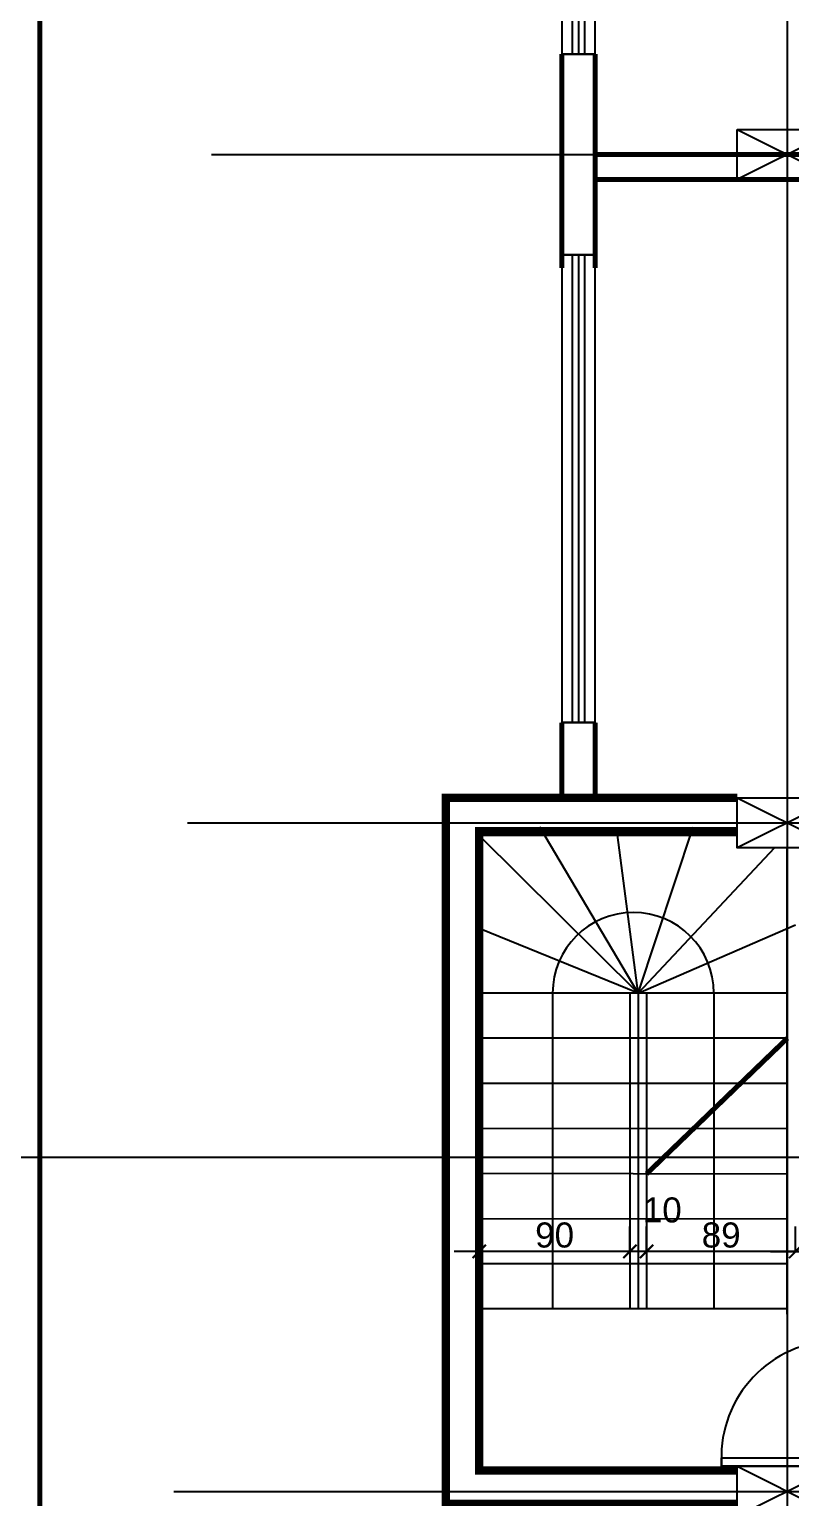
# Model space of a CAD drawing. Extents: x 250879 to 348495, y -51522 to -9360.
# Drawn here: x 320883 to 321339, y -42176 to -41297 of the extents above; entities that cross this region are included whole.
import ezdxf

# ---------------------------------------------------------------- set-up
doc = ezdxf.new("R2010")
doc.units = 0
doc.layers.get('0').update_dxf_attribs({"linetype": 'CONTINUOUS'})
doc.layers.get('DEFPOINTS').update_dxf_attribs({"color": 9, "linetype": 'CONTINUOUS'})
for name, color, linetype in [('AXIS', 1, 'CONTINUOUS'), ('COLUMN', 5, 'CONTINUOUS'), ('FURNITURE', 4, 'CONTINUOUS'), ('WALL', 7, 'CONTINUOUS'), ('WALL1', 2, 'CONTINUOUS')]:
    doc.layers.add(name, color=color, linetype=linetype)
doc.styles.get("Standard").update_dxf_attribs({"font": 'sanss___.ttf', "height": 15})
doc.dimstyles.new('STANDARD$0', dxfattribs={"dimscale": 0, "dimtxt": 12, "dimasz": 8, "dimexe": 15, "dimexo": 0.0625, "dimgap": 2, "dimtad": 1, "dimdec": 0, "dimzin": 0, "dimdsep": 46, "dimtxsty": 'Standard', "dimblk1": 'ARCHTICK', "dimblk2": 'ARCHTICK', "dimsah": 1, "dimcen": 0.09, "dimdle": 15, "dimclrd": 3, "dimclre": 3, "dimclrt": 3, "dimazin": 0, "dimtfac": 1, "dimtdec": 0, "dimtofl": 0, "dimtmove": 1, "dimatfit": 3, "dimldrblk": 'ARCHTICK', "dimfxl": 1.045499999999997, "dimfxlon": 1, "dimtolj": 1, "dimtzin": 0, "dimarcsym": 0})

# ---------------------------------------------------------------- blocks, each defined once
blk = doc.blocks.new('COLUMN')
at = {"layer": 'AXIS'}
for p, q in [((236924.6994773077, -9644.256519553426), (236984.6994773077, -9674.256519553426)), ((236984.6994773077, -9644.256519553426), (236924.6994773077, -9674.256519553426))]:
    blk.add_line(p, q, dxfattribs=at)
at = {"layer": 'COLUMN'}
blk.add_lwpolyline([(236924.6994773077, -9644.256519553426), (236984.6994773077, -9644.256519553426), (236984.6994773077, -9674.256519553426), (236924.6994773077, -9674.256519553426)], close=True, dxfattribs=at)
blk = doc.blocks.new('AXISG')
at = {"layer": 'AXIS'}
for p, q in [((305954.8837600994, -19949.16446858895), (305954.8837600994, -23524.12586554483)), ((305610.044087238, -21092.8329642961), (307936.9012656476, -21092.8329642961)), ((305595.8120795863, -21492.8329642961), (307936.9012656476, -21492.8329642961)), ((305587.5163161242, -21892.8329642961), (307936.9012656476, -21892.8329642961))]:
    blk.add_line(p, q, dxfattribs=at)
at = {"layer": 'WALL', "linetype": 'Continuous'}
for p in [(69000.18428279168, -11433.57644474268), (69000.18428279168, -11833.57644474268), (69000.18428279168, -12233.57644474268)]:
    blk.add_blockref('COLUMN', p, dxfattribs=at)
blk = doc.blocks.new('_ARCHTICK')
at = {"color": 0, "linetype": 'ByBlock', "const_width": 0.15}
blk.add_lwpolyline([(-0.5, -0.5), (0.5, 0.5)], dxfattribs=at)
blk = doc.blocks.new('*D1705')
at = {"layer": 'DEFPOINTS', "color": 0, "linetype": 'Continuous', "transparency": 16777216}
for p in [(321252.3429957086, -42028.42010538643), (321252.3429957086, -42028.42010538643), (321341.5585567294, -42028.42010538643)]:
    blk.add_point(p, dxfattribs=at)
at = {"layer": 'WALL', "color": 3, "linetype": 'Continuous', "lineweight": -2, "transparency": 16777216}
for p, q in [((321252.3429957086, -42028.42010538643), (321252.3429957086, -42013.42010538643)), ((321341.5585567294, -42028.42010538643), (321341.5585567294, -42013.42010538643)), ((321356.5585567294, -42028.42010538643), (321237.3429957086, -42028.42010538643))]:
    blk.add_line(p, q, dxfattribs=at)
at = {"layer": 'WALL', "color": 3, "linetype": 'Continuous', "lineweight": -2, "transparency": 16777216, "xscale": 8, "yscale": 8, "zscale": 8, "rotation": 180}
blk.add_blockref('_ARCHTICK', (321252.3429957086, -42028.42010538643), dxfattribs=at)
at = {"layer": 'WALL', "color": 3, "linetype": 'Continuous', "lineweight": -2, "transparency": 16777216, "xscale": 8, "yscale": 8, "zscale": 8}
blk.add_blockref('_ARCHTICK', (321341.5585567294, -42028.42010538643), dxfattribs=at)
at = {"layer": 'WALL', "color": 3, "linetype": 'Continuous', "transparency": 16777216, "insert": (321296.950776219, -42018.69376793787), "char_height": 15, "attachment_point": 5}
blk.add_mtext('\\A1;89', dxfattribs=at)
blk = doc.blocks.new('site77')
at = {"layer": 'WALL', "linetype": 'Continuous', "const_width": 3}
blk.add_lwpolyline([(159633.4182129309, -32835.69352747884), (157318.4182129309, -32835.69352747884), (157318.4182129309, -36546.69352747884), (159235.4182129309, -36546.69352747884)], dxfattribs=at)
blk = doc.blocks.new('*D1810')
at = {"layer": 'DEFPOINTS', "color": 0, "linetype": 'Continuous', "transparency": 16777216}
for p in [(321242.3429957086, -42028.42010538643), (321242.3429957086, -42028.42010538643), (321252.3429957086, -42028.42010538643)]:
    blk.add_point(p, dxfattribs=at)
at = {"layer": 'WALL', "color": 3, "linetype": 'Continuous', "lineweight": -2, "transparency": 16777216}
for p, q in [((321242.3429957086, -42028.42010538643), (321242.3429957086, -42013.42010538643)), ((321252.3429957086, -42028.42010538643), (321252.3429957086, -42013.42010538643)), ((321267.3429957086, -42028.42010538643), (321227.3429957086, -42028.42010538643))]:
    blk.add_line(p, q, dxfattribs=at)
at = {"layer": 'WALL', "color": 3, "linetype": 'Continuous', "lineweight": -2, "transparency": 16777216, "xscale": 8, "yscale": 8, "zscale": 8, "rotation": 180}
blk.add_blockref('_ARCHTICK', (321242.3429957086, -42028.42010538643), dxfattribs=at)
at = {"layer": 'WALL', "color": 3, "linetype": 'Continuous', "lineweight": -2, "transparency": 16777216, "xscale": 8, "yscale": 8, "zscale": 8}
blk.add_blockref('_ARCHTICK', (321252.3429957086, -42028.42010538643), dxfattribs=at)
at = {"layer": 'WALL', "color": 3, "linetype": 'Continuous', "transparency": 16777216, "insert": (321261.6966994124, -42003.70297267565), "char_height": 15, "attachment_point": 5}
blk.add_mtext('\\A1;10', dxfattribs=at)
blk = doc.blocks.new('*D1811')
at = {"layer": 'DEFPOINTS', "color": 0, "linetype": 'Continuous', "transparency": 16777216}
for p in [(321152.1274346879, -42027.67742379623), (321152.1274346879, -42028.42010538643), (321242.3429957086, -42028.42010538643)]:
    blk.add_point(p, dxfattribs=at)
at = {"layer": 'WALL', "color": 3, "linetype": 'Continuous', "lineweight": -2, "transparency": 16777216}
for p, q in [((321242.3429957086, -42028.42010538643), (321242.3429957086, -42013.42010538643)), ((321257.3429957086, -42028.42010538643), (321137.1274346879, -42028.42010538643)), ((321152.1274346879, -42027.73992379623), (321152.1274346879, -42043.42010538643))]:
    blk.add_line(p, q, dxfattribs=at)
at = {"layer": 'WALL', "color": 3, "linetype": 'Continuous', "lineweight": -2, "transparency": 16777216, "xscale": 8, "yscale": 8, "zscale": 8, "rotation": 180}
blk.add_blockref('_ARCHTICK', (321152.1274346879, -42028.42010538643), dxfattribs=at)
at = {"layer": 'WALL', "color": 3, "linetype": 'Continuous', "lineweight": -2, "transparency": 16777216, "xscale": 8, "yscale": 8, "zscale": 8}
blk.add_blockref('_ARCHTICK', (321242.3429957086, -42028.42010538643), dxfattribs=at)
at = {"layer": 'WALL', "color": 3, "linetype": 'Continuous', "transparency": 16777216, "insert": (321197.2352151982, -42018.69376793787), "char_height": 15, "attachment_point": 5}
blk.add_mtext('\\A1;90', dxfattribs=at)
blk = doc.blocks.new('*D1812')
at = {"layer": 'DEFPOINTS', "color": 0, "linetype": 'Continuous', "transparency": 16777216}
for p in [(321341.5585567294, -42028.42010538643), (321361.5585567294, -42028.42010538643), (321361.5585567294, -42028.42010538643)]:
    blk.add_point(p, dxfattribs=at)
at = {"layer": 'WALL', "color": 3, "linetype": 'Continuous', "lineweight": -2, "transparency": 16777216}
for p, q in [((321341.5585567294, -42028.42010538643), (321341.5585567294, -42013.42010538643)), ((321361.5585567294, -42028.42010538643), (321361.5585567294, -42013.42010538643)), ((321326.5585567294, -42028.42010538643), (321376.5585567294, -42028.42010538643)), ((321351.5585567294, -42028.42010538643), (321363.9122604331, -42055.81997455967)), ((321363.9122604331, -42055.81997455967), (321389.105676071, -42055.81997455967))]:
    blk.add_line(p, q, dxfattribs=at)
at = {"layer": 'WALL', "color": 3, "linetype": 'Continuous', "lineweight": -2, "transparency": 16777216, "xscale": 8, "yscale": 8, "zscale": 8, "rotation": 180}
blk.add_blockref('_ARCHTICK', (321341.5585567294, -42028.42010538643), dxfattribs=at)
at = {"layer": 'WALL', "color": 3, "linetype": 'Continuous', "lineweight": -2, "transparency": 16777216, "xscale": 8, "yscale": 8, "zscale": 8}
blk.add_blockref('_ARCHTICK', (321361.5585567294, -42028.42010538643), dxfattribs=at)
at = {"layer": 'WALL', "color": 3, "linetype": 'Continuous', "transparency": 16777216, "insert": (321376.508968252, -42046.09363711111), "char_height": 15, "attachment_point": 5}
blk.add_mtext('\\A1;20', dxfattribs=at)

msp = doc.modelspace()

# ---------------------------------------------------------------- linework, layer by layer
at = {"layer": 'AXIS'}
for p, q in [((321336.5585567295, -39780.65993761762), (321336.5585567295, -43803.29106769748)), ((321065.3084924848, -41371.99816644875), (321842.4783020116, -41371.99816644875)), ((321067.0047000535, -41771.99816644875), (323318.5760622777, -41771.99816644875)), ((285747.1742897407, -41972.08045958171), (334477.2230026638, -41972.08045958171)), ((319849.543677678, -41972.08045958171), (323901.2248864713, -41972.08045958171)), ((321012.4228818486, -42171.99816644875), (323318.5760622777, -42171.99816644875))]:
    msp.add_line(p, q, dxfattribs=at)
at = {"layer": 'FURNITURE', "ltscale": 3}
for p, q in [((321247.3429957086, -41873.85806941486), (321188.4182451076, -41774.49816644898)), ((321247.3429957086, -41873.85806941486), (321234.3429957086, -41774.49816644898)), ((321247.3429957086, -41873.85806941486), (321280.2677463096, -41774.49816644898)), ((321152.1274346879, -41779.49816644898), (321247.3429957086, -41873.85806941486)), ((321328.8519704223, -41786.99816644876), (321247.3429957086, -41873.85806941486)), ((321247.3429957086, -41873.85806941486), (321152.1274346879, -41835.12763798576)), ((321247.3429957086, -41873.85806941486), (321341.5585567294, -41833.02764363554)), ((321336.5585567294, -41873.85806941486), (321152.1274346879, -41873.85806941486)), ((321242.3429957086, -41873.85806941486), (321242.3429957086, -42062.85806941488)), ((321247.3429957086, -41873.85806941486), (321247.3429957087, -42062.85806941488)), ((321252.3429957086, -41873.85806941486), (321252.3429957086, -42062.85806941488)), ((321336.5585567294, -41900.85806941486), (321152.1274346879, -41900.85806941486)), ((321336.5585567294, -41927.85806941488), (321152.1274346879, -41927.85806941488)), ((321336.5585567294, -41955.09556379416), (321152.1274346879, -41954.86433803581)), ((321336.5585567294, -41982.09556379416), (321152.1274346879, -41981.86433803581)), ((321336.5585567294, -42009.09556379416), (321152.1274346879, -42008.86433803581)), ((321336.5585567294, -42035.85806941488), (321152.1274346879, -42035.85806941488)), ((321336.5585567294, -42062.85806941488), (321152.1274346879, -42062.85806941488))]:
    msp.add_line(p, q, dxfattribs=at)
for points in [[(321221.5585567303, -41031.9981664473), (321201.5585567303, -41031.99816644727), (321201.5585567298, -41311.99816644727), (321221.5585567298, -41311.9981664473)], [(321207.7296163306, -41311.99816644727), (321215.387497129, -41311.99816644729), (321215.3874971294, -41031.99816644729), (321207.7296163311, -41031.99816644727)], [(321221.5585567296, -41431.9981664473), (321201.5585567296, -41431.99816644727), (321201.5585567291, -41711.99816644727), (321221.5585567291, -41711.9981664473)], [(321207.7296163299, -41711.99816644727), (321215.3874971283, -41711.99816644729), (321215.3874971287, -41431.99816644729), (321207.7296163304, -41431.99816644727)]]:
    msp.add_lwpolyline(points, close=True, dxfattribs=at)
at = {"layer": 'FURNITURE', "linetype": 'Continuous', "flags": 128}
msp.add_lwpolyline([(321361.5585567294, -42156.99816644872), (321297.2532396588, -42156.99816644872), (321297.2532396588, -42151.99816644872), (321361.5585567294, -42151.99816644872), (321361.5585567294, -42156.99816644872)], dxfattribs=at)
at = {"layer": 'FURNITURE', "linetype": 'Continuous'}
msp.add_arc((321366.7235212128, -42151.57074698308), 69.6819696998372, 94.25077415069514, 184.467203097434, dxfattribs=at)
at = {"layer": 'WALL', "ltscale": 3}
msp.add_line((321246.5585567293, -41756.99816644875), (321336.5585567294, -41756.99816644875), dxfattribs=at)
at = {"layer": 'WALL', "linetype": 'Continuous'}
for p, q in [((321196.0529389475, -41873.85806941486), (321196.0529389475, -42062.85806941488)), ((321292.6330524698, -41873.85806941486), (321292.6330524698, -42062.85806941488))]:
    msp.add_line(p, q, dxfattribs=at)
at = {"layer": 'WALL', "linetype": 'Continuous', "const_width": 3}
for points in [[(321201.5585567297, -41371.99816644727), (321201.5585567298, -41311.99816644727), (321221.5585567298, -41311.9981664473), (321221.5585567297, -41371.9981664473), (321221.5585567296, -41431.9981664473), (321201.5585567296, -41431.99816644727), (321201.5585567297, -41371.99816644727)], [(321842.4783020116, -41371.99816644875), (321221.5585567294, -41371.99816644875)], [(321842.4783020116, -41386.99816644875), (321221.5585567294, -41386.99816644875)], [(321201.558556729, -41756.99816644875), (321201.5585567291, -41711.99816644727), (321221.5585567291, -41711.9981664473), (321221.558556729, -41756.99816644875)], [(321336.5585567294, -41900.85806941486), (321252.3429957086, -41981.98532158614)]]:
    msp.add_lwpolyline(points, dxfattribs=at)
at = {"layer": 'WALL', "linetype": 'Continuous'}
for points in [[(321221.5585567298, -41311.9981664473), (321201.5585567298, -41311.99816644727), (321201.5585567296, -41431.99816644727), (321221.5585567296, -41431.9981664473)], [(321201.5585567298, -41311.99816644727), (321221.5585567296, -41311.99816644727), (321221.5585567296, -41431.9981664473), (321201.5585567298, -41431.9981664473)], [(321201.5585567291, -41711.99816644727), (321221.558556729, -41711.99816644727), (321221.558556729, -41756.99816644875), (321201.5585567291, -41756.99816644875)]]:
    msp.add_lwpolyline(points, close=True, dxfattribs=at)
msp.add_lwpolyline([(321221.5585567291, -41756.99816644875), (321221.5585567291, -41711.9981664473), (321201.5585567291, -41711.99816644727), (321201.5585567291, -41756.99816644875)], dxfattribs=at)
at = {"layer": 'WALL', "linetype": 'Continuous', "ltscale": 3, "const_width": 5}
for points in [[(321306.5585567294, -41756.99816644875), (321132.1274346879, -41756.99816644875), (321132.1274346879, -42179.49816644875), (321306.5585567295, -42179.49816644875)], [(321306.5585567294, -41776.99816644875), (321152.1274346879, -41776.99816644875), (321152.1274346879, -42159.49816644875), (321306.5585567295, -42159.49816644875)]]:
    msp.add_lwpolyline(points, dxfattribs=at)
at = {"layer": 'WALL', "linetype": 'Continuous', "ltscale": 3}
for points in [[(321306.5585567294, -41779.49816644898), (321152.1274346879, -41779.49816644898), (321152.1274346879, -42159.49816644875), (321306.5585567295, -42159.49816644875)], [(321336.5585567294, -42065.87898159402), (321336.5585567294, -41786.99816644875)]]:
    msp.add_lwpolyline(points, dxfattribs=at)
at = {"layer": 'WALL', "linetype": 'Continuous'}
msp.add_arc((321244.3429957086, -41873.85806941486), 48.29005676117959, 0, 180, dxfattribs=at)
at = {"layer": 'WALL1'}
for p, q in [((321211.5585567303, -41031.99816644729), (321211.5585567298, -41311.99816644729)), ((321211.5585567296, -41431.99816644729), (321211.5585567291, -41711.99816644729))]:
    msp.add_line(p, q, dxfattribs=at)

# ---------------------------------------------------------------- block references
at = {"layer": 'WALL', "linetype": 'Continuous'}
for name, p in [('AXISG', (15381.67479663016, -20279.16520215265)), ('site77', (163570.7071539265, -7500.975466437412)), ('COLUMN', (84381.85907942173, -32112.74164689532)), ('COLUMN', (84381.85907942185, -32512.74164689532))]:
    msp.add_blockref(name, p, dxfattribs=at)

# ---------------------------------------------------------------- dimensions: what is measured, and where the dimension line sits
for base, p1, p2, picture, middle in [((321242.3429957086, -42028.42010538643), (321252.3429957086, -42028.42010538643), (321242.3429957086, -42028.42010538643), '*D1810', (321261.6966994124, -42013.42931012421)), ((321361.5585567294, -42028.42010538643), (321341.5585567294, -42028.42010538643), (321361.5585567294, -42028.42010538643), '*D1812', (321365.9122604331, -42055.81997455967))]:
    dim = msp.add_linear_dim(base=base, p1=p1, p2=p2, dimstyle='STANDARD$0', override={"dimscale": 1}, dxfattribs=at)
    dim.commit()
    dim.dimension.update_dxf_attribs({"geometry": picture, "text_midpoint": middle, "dimtype": 160})
for base, p1, p2, picture, middle in [((321152.1274346879, -42028.42010538643), (321242.3429957086, -42028.42010538643), (321152.1274346879, -42027.67742379623), '*D1811', (321197.2352151982, -42018.69376793787)), ((321252.3429957086, -42028.42010538643), (321341.5585567294, -42028.42010538643), (321252.3429957086, -42028.42010538643), '*D1705', (321296.950776219, -42018.69376793787))]:
    dim = msp.add_linear_dim(base=base, p1=p1, p2=p2, dimstyle='STANDARD$0', override={"dimscale": 1}, dxfattribs=at)
    dim.commit()
    dim.dimension.update_dxf_attribs({"geometry": picture, "text_midpoint": middle})

doc.saveas('drawing.dxf')
